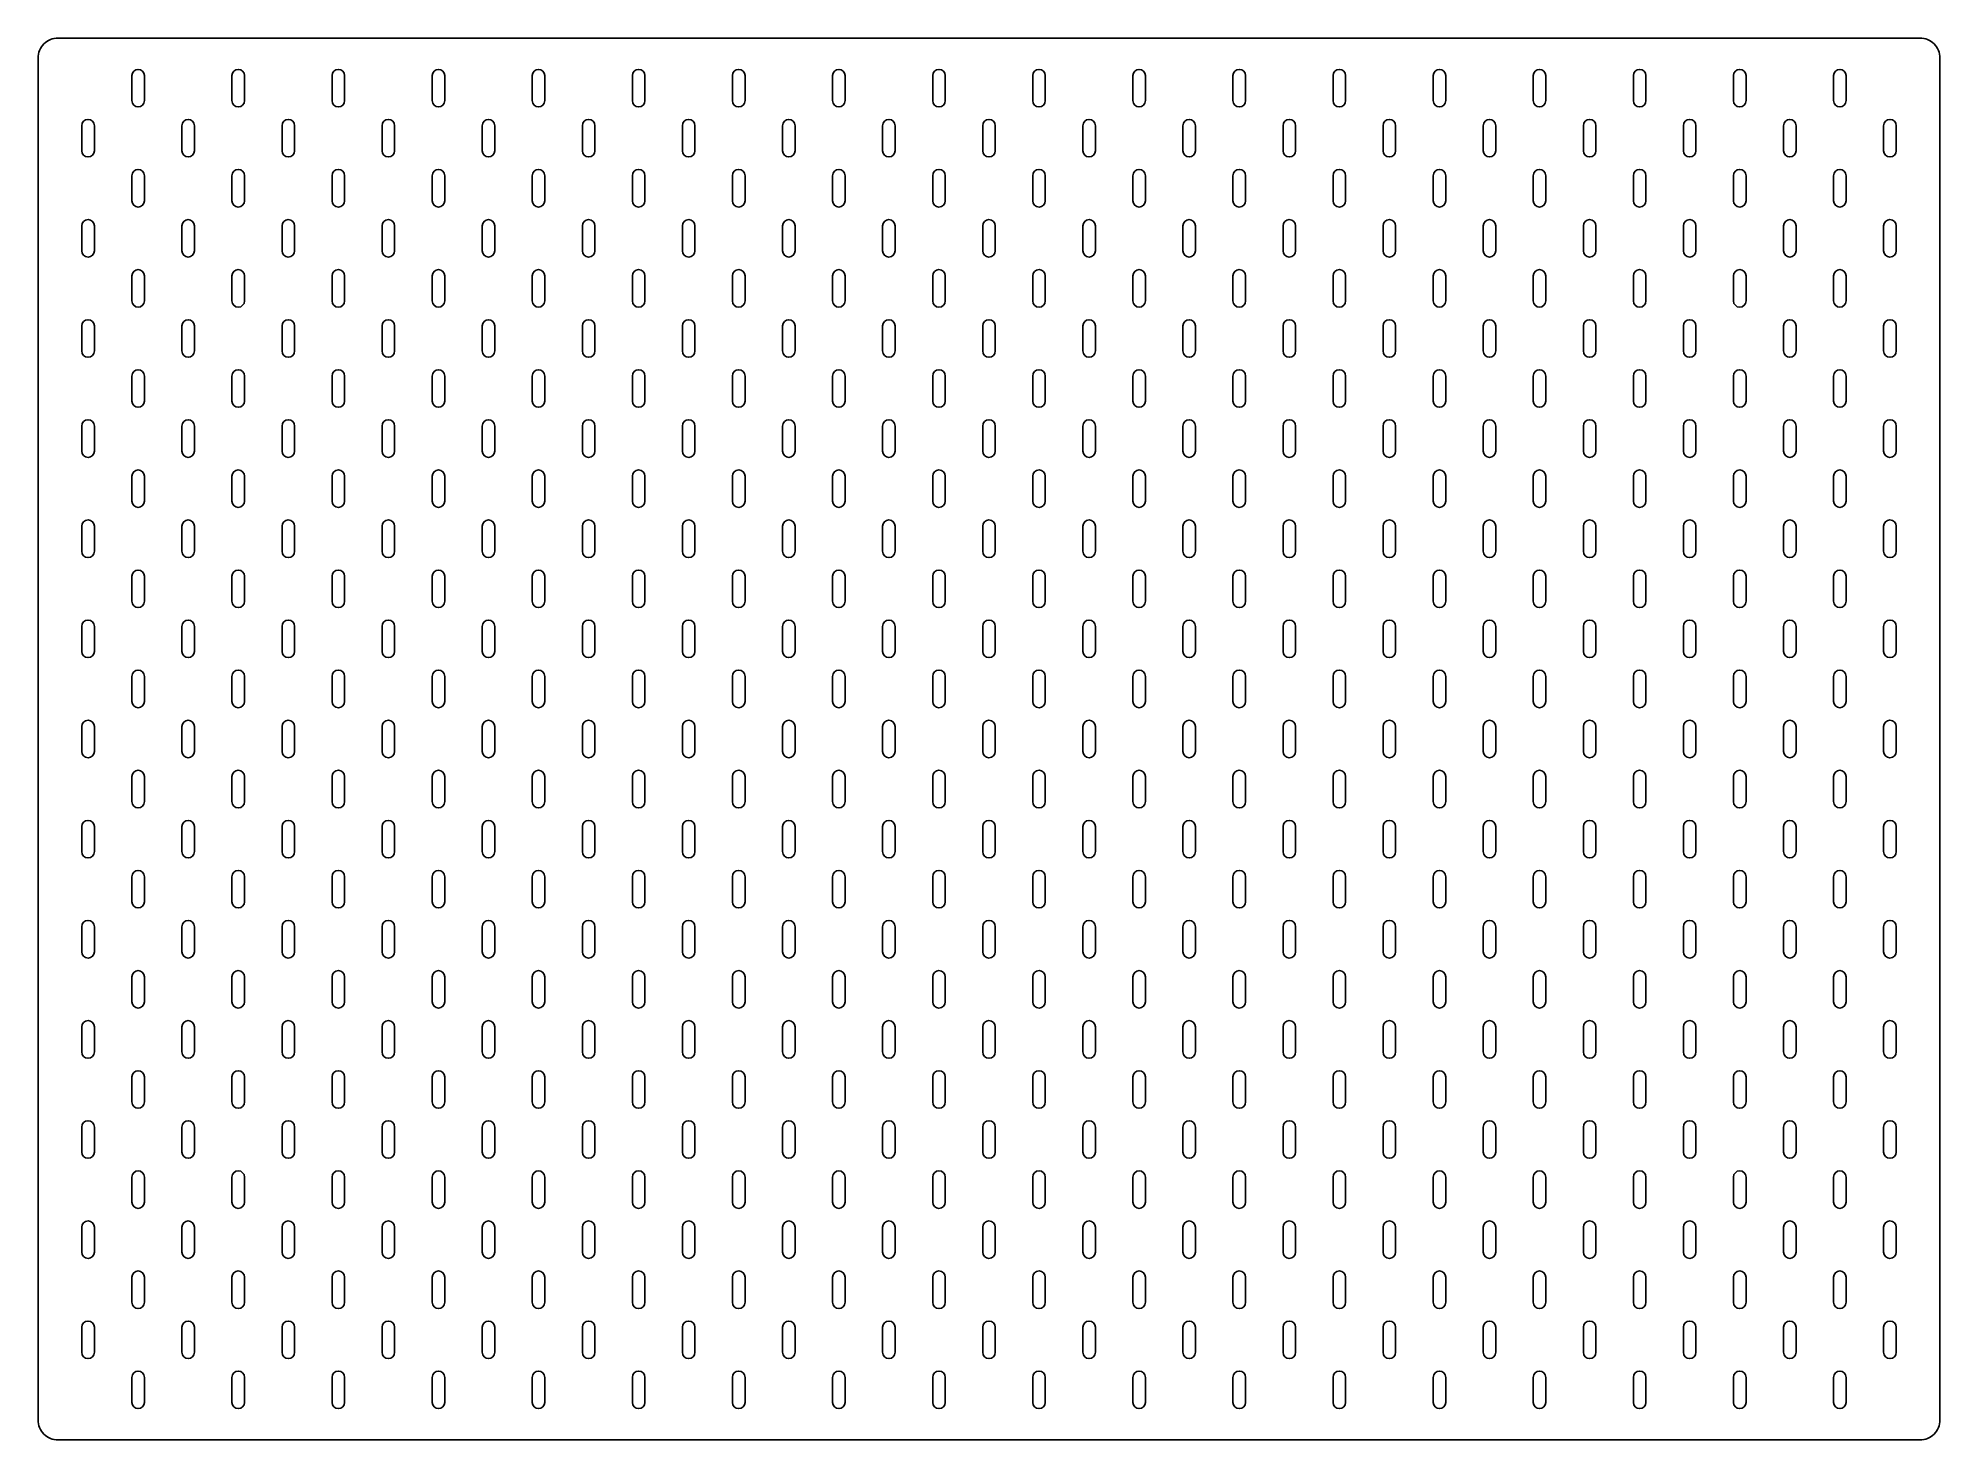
# Model space of a CAD drawing. Header units: millimetres. Extents: x 0 to 760, y 1100 to 1660.
import ezdxf

# ---------------------------------------------------------------- set-up
doc = ezdxf.new("R2010")
doc.units = ezdxf.units.MM
doc.layers.get('0').update_dxf_attribs({"linetype": 'CONTINUOUS'})

msp = doc.modelspace()

# ---------------------------------------------------------------- linework, layer by layer
for points in [[(760, 1652, 0.414214), (752, 1660), (8, 1660, 0.414214), (0, 1652), (0, 1108, 0.414214), (8, 1100), (752, 1100, 0.414214), (760, 1108)], [(42.5, 1645), (42.5, 1635, -1), (37.5, 1635), (37.5, 1645, -1)], [(82.5, 1645), (82.5, 1635, -1), (77.5, 1635), (77.5, 1645, -1)], [(122.5, 1645), (122.5, 1635, -1), (117.5, 1635), (117.5, 1645, -1)], [(162.5, 1645), (162.5, 1635, -1), (157.5, 1635), (157.5, 1645, -1)], [(202.5, 1645), (202.5, 1635, -1), (197.5, 1635), (197.5, 1645, -1)], [(242.5, 1645), (242.5, 1635, -1), (237.5, 1635), (237.5, 1645, -1)], [(282.5, 1645), (282.5, 1635, -1), (277.5, 1635), (277.5, 1645, -1)], [(322.5, 1645), (322.5, 1635, -1), (317.5, 1635), (317.5, 1645, -1)], [(362.5, 1645), (362.5, 1635, -1), (357.5, 1635), (357.5, 1645, -1)], [(402.5, 1645), (402.5, 1635, -1), (397.5, 1635), (397.5, 1645, -1)], [(442.5, 1645), (442.5, 1635, -1), (437.5, 1635), (437.5, 1645, -1)], [(482.5, 1645), (482.5, 1635, -1), (477.5, 1635), (477.5, 1645, -1)], [(522.5, 1645), (522.5, 1635, -1), (517.5, 1635), (517.5, 1645, -1)], [(562.5, 1645), (562.5, 1635, -1), (557.5, 1635), (557.5, 1645, -1)], [(602.5, 1645), (602.5, 1635, -1), (597.5, 1635), (597.5, 1645, -1)], [(642.5, 1645), (642.5, 1635, -1), (637.5, 1635), (637.5, 1645, -1)], [(682.5, 1645), (682.5, 1635, -1), (677.5, 1635), (677.5, 1645, -1)], [(722.5, 1645), (722.5, 1635, -1), (717.5, 1635), (717.5, 1645, -1)], [(22.5, 1625), (22.5, 1615, -1), (17.5, 1615), (17.5, 1625, -1)], [(62.5, 1625), (62.5, 1615, -1), (57.5, 1615), (57.5, 1625, -1)], [(102.5, 1625), (102.5, 1615, -1), (97.5, 1615), (97.5, 1625, -1)], [(142.5, 1625), (142.5, 1615, -1), (137.5, 1615), (137.5, 1625, -1)], [(182.5, 1625), (182.5, 1615, -1), (177.5, 1615), (177.5, 1625, -1)], [(222.5, 1625), (222.5, 1615, -1), (217.5, 1615), (217.5, 1625, -1)], [(262.5, 1625), (262.5, 1615, -1), (257.5, 1615), (257.5, 1625, -1)], [(302.5, 1625), (302.5, 1615, -1), (297.5, 1615), (297.5, 1625, -1)], [(342.5, 1625), (342.5, 1615, -1), (337.5, 1615), (337.5, 1625, -1)], [(382.5, 1625), (382.5, 1615, -1), (377.5, 1615), (377.5, 1625, -1)], [(422.5, 1625), (422.5, 1615, -1), (417.5, 1615), (417.5, 1625, -1)], [(462.5, 1625), (462.5, 1615, -1), (457.5, 1615), (457.5, 1625, -1)], [(502.5, 1625), (502.5, 1615, -1), (497.5, 1615), (497.5, 1625, -1)], [(542.5, 1625), (542.5, 1615, -1), (537.5, 1615), (537.5, 1625, -1)], [(582.5, 1625), (582.5, 1615, -1), (577.5, 1615), (577.5, 1625, -1)], [(622.5, 1625), (622.5, 1615, -1), (617.5, 1615), (617.5, 1625, -1)], [(662.5, 1625), (662.5, 1615, -1), (657.5, 1615), (657.5, 1625, -1)], [(702.5, 1625), (702.5, 1615, -1), (697.5, 1615), (697.5, 1625, -1)], [(742.5, 1625), (742.5, 1615, -1), (737.5, 1615), (737.5, 1625, -1)], [(42.5, 1605), (42.5, 1595, -1), (37.5, 1595), (37.5, 1605, -1)], [(82.5, 1605), (82.5, 1595, -1), (77.5, 1595), (77.5, 1605, -1)], [(122.5, 1605), (122.5, 1595, -1), (117.5, 1595), (117.5, 1605, -1)], [(162.5, 1605), (162.5, 1595, -1), (157.5, 1595), (157.5, 1605, -1)], [(202.5, 1605), (202.5, 1595, -1), (197.5, 1595), (197.5, 1605, -1)], [(242.5, 1605), (242.5, 1595, -1), (237.5, 1595), (237.5, 1605, -1)], [(282.5, 1605), (282.5, 1595, -1), (277.5, 1595), (277.5, 1605, -1)], [(322.5, 1605), (322.5, 1595, -1), (317.5, 1595), (317.5, 1605, -1)], [(362.5, 1605), (362.5, 1595, -1), (357.5, 1595), (357.5, 1605, -1)], [(402.5, 1605), (402.5, 1595, -1), (397.5, 1595), (397.5, 1605, -1)], [(442.5, 1605), (442.5, 1595, -1), (437.5, 1595), (437.5, 1605, -1)], [(482.5, 1605), (482.5, 1595, -1), (477.5, 1595), (477.5, 1605, -1)], [(522.5, 1605), (522.5, 1595, -1), (517.5, 1595), (517.5, 1605, -1)], [(562.5, 1605), (562.5, 1595, -1), (557.5, 1595), (557.5, 1605, -1)], [(602.5, 1605), (602.5, 1595, -1), (597.5, 1595), (597.5, 1605, -1)], [(642.5, 1605), (642.5, 1595, -1), (637.5, 1595), (637.5, 1605, -1)], [(682.5, 1605), (682.5, 1595, -1), (677.5, 1595), (677.5, 1605, -1)], [(722.5, 1605), (722.5, 1595, -1), (717.5, 1595), (717.5, 1605, -1)], [(22.5, 1585), (22.5, 1575, -1), (17.5, 1575), (17.5, 1585, -1)], [(62.5, 1585), (62.5, 1575, -1), (57.5, 1575), (57.5, 1585, -1)], [(102.5, 1585), (102.5, 1575, -1), (97.5, 1575), (97.5, 1585, -1)], [(142.5, 1585), (142.5, 1575, -1), (137.5, 1575), (137.5, 1585, -1)], [(182.5, 1585), (182.5, 1575, -1), (177.5, 1575), (177.5, 1585, -1)], [(222.5, 1585), (222.5, 1575, -1), (217.5, 1575), (217.5, 1585, -1)], [(262.5, 1585), (262.5, 1575, -1), (257.5, 1575), (257.5, 1585, -1)], [(302.5, 1585), (302.5, 1575, -1), (297.5, 1575), (297.5, 1585, -1)], [(342.5, 1585), (342.5, 1575, -1), (337.5, 1575), (337.5, 1585, -1)], [(382.5, 1585), (382.5, 1575, -1), (377.5, 1575), (377.5, 1585, -1)], [(422.5, 1585), (422.5, 1575, -1), (417.5, 1575), (417.5, 1585, -1)], [(462.5, 1585), (462.5, 1575, -1), (457.5, 1575), (457.5, 1585, -1)], [(502.5, 1585), (502.5, 1575, -1), (497.5, 1575), (497.5, 1585, -1)], [(542.5, 1585), (542.5, 1575, -1), (537.5, 1575), (537.5, 1585, -1)], [(582.5, 1585), (582.5, 1575, -1), (577.5, 1575), (577.5, 1585, -1)], [(622.5, 1585), (622.5, 1575, -1), (617.5, 1575), (617.5, 1585, -1)], [(662.5, 1585), (662.5, 1575, -1), (657.5, 1575), (657.5, 1585, -1)], [(702.5, 1585), (702.5, 1575, -1), (697.5, 1575), (697.5, 1585, -1)], [(742.5, 1585), (742.5, 1575, -1), (737.5, 1575), (737.5, 1585, -1)], [(42.5, 1565), (42.5, 1555, -1), (37.5, 1555), (37.5, 1565, -1)], [(82.5, 1565), (82.5, 1555, -1), (77.5, 1555), (77.5, 1565, -1)], [(122.5, 1565), (122.5, 1555, -1), (117.5, 1555), (117.5, 1565, -1)], [(162.5, 1565), (162.5, 1555, -1), (157.5, 1555), (157.5, 1565, -1)], [(202.5, 1565), (202.5, 1555, -1), (197.5, 1555), (197.5, 1565, -1)], [(242.5, 1565), (242.5, 1555, -1), (237.5, 1555), (237.5, 1565, -1)], [(282.5, 1565), (282.5, 1555, -1), (277.5, 1555), (277.5, 1565, -1)], [(322.5, 1565), (322.5, 1555, -1), (317.5, 1555), (317.5, 1565, -1)], [(362.5, 1565), (362.5, 1555, -1), (357.5, 1555), (357.5, 1565, -1)], [(402.5, 1565), (402.5, 1555, -1), (397.5, 1555), (397.5, 1565, -1)], [(442.5, 1565), (442.5, 1555, -1), (437.5, 1555), (437.5, 1565, -1)], [(482.5, 1565), (482.5, 1555, -1), (477.5, 1555), (477.5, 1565, -1)], [(522.5, 1565), (522.5, 1555, -1), (517.5, 1555), (517.5, 1565, -1)], [(562.5, 1565), (562.5, 1555, -1), (557.5, 1555), (557.5, 1565, -1)], [(602.5, 1565), (602.5, 1555, -1), (597.5, 1555), (597.5, 1565, -1)], [(642.5, 1565), (642.5, 1555, -1), (637.5, 1555), (637.5, 1565, -1)], [(682.5, 1565), (682.5, 1555, -1), (677.5, 1555), (677.5, 1565, -1)], [(722.5, 1565), (722.5, 1555, -1), (717.5, 1555), (717.5, 1565, -1)], [(22.5, 1545), (22.5, 1535, -1), (17.5, 1535), (17.5, 1545, -1)], [(62.5, 1545), (62.5, 1535, -1), (57.5, 1535), (57.5, 1545, -1)], [(102.5, 1545), (102.5, 1535, -1), (97.5, 1535), (97.5, 1545, -1)], [(142.5, 1545), (142.5, 1535, -1), (137.5, 1535), (137.5, 1545, -1)], [(182.5, 1545), (182.5, 1535, -1), (177.5, 1535), (177.5, 1545, -1)], [(222.5, 1545), (222.5, 1535, -1), (217.5, 1535), (217.5, 1545, -1)], [(262.5, 1545), (262.5, 1535, -1), (257.5, 1535), (257.5, 1545, -1)], [(302.5, 1545), (302.5, 1535, -1), (297.5, 1535), (297.5, 1545, -1)], [(342.5, 1545), (342.5, 1535, -1), (337.5, 1535), (337.5, 1545, -1)], [(382.5, 1545), (382.5, 1535, -1), (377.5, 1535), (377.5, 1545, -1)], [(422.5, 1545), (422.5, 1535, -1), (417.5, 1535), (417.5, 1545, -1)], [(462.5, 1545), (462.5, 1535, -1), (457.5, 1535), (457.5, 1545, -1)], [(502.5, 1545), (502.5, 1535, -1), (497.5, 1535), (497.5, 1545, -1)], [(542.5, 1545), (542.5, 1535, -1), (537.5, 1535), (537.5, 1545, -1)], [(582.5, 1545), (582.5, 1535, -1), (577.5, 1535), (577.5, 1545, -1)], [(622.5, 1545), (622.5, 1535, -1), (617.5, 1535), (617.5, 1545, -1)], [(662.5, 1545), (662.5, 1535, -1), (657.5, 1535), (657.5, 1545, -1)], [(702.5, 1545), (702.5, 1535, -1), (697.5, 1535), (697.5, 1545, -1)], [(742.5, 1545), (742.5, 1535, -1), (737.5, 1535), (737.5, 1545, -1)], [(42.5, 1525), (42.5, 1515, -1), (37.5, 1515), (37.5, 1525, -1)], [(82.5, 1525), (82.5, 1515, -1), (77.5, 1515), (77.5, 1525, -1)], [(122.5, 1525), (122.5, 1515, -1), (117.5, 1515), (117.5, 1525, -1)], [(162.5, 1525), (162.5, 1515, -1), (157.5, 1515), (157.5, 1525, -1)], [(202.5, 1525), (202.5, 1515, -1), (197.5, 1515), (197.5, 1525, -1)], [(242.5, 1525), (242.5, 1515, -1), (237.5, 1515), (237.5, 1525, -1)], [(282.5, 1525), (282.5, 1515, -1), (277.5, 1515), (277.5, 1525, -1)], [(322.5, 1525), (322.5, 1515, -1), (317.5, 1515), (317.5, 1525, -1)], [(362.5, 1525), (362.5, 1515, -1), (357.5, 1515), (357.5, 1525, -1)], [(402.5, 1525), (402.5, 1515, -1), (397.5, 1515), (397.5, 1525, -1)], [(442.5, 1525), (442.5, 1515, -1), (437.5, 1515), (437.5, 1525, -1)], [(482.5, 1525), (482.5, 1515, -1), (477.5, 1515), (477.5, 1525, -1)], [(522.5, 1525), (522.5, 1515, -1), (517.5, 1515), (517.5, 1525, -1)], [(562.5, 1525), (562.5, 1515, -1), (557.5, 1515), (557.5, 1525, -1)], [(602.5, 1525), (602.5, 1515, -1), (597.5, 1515), (597.5, 1525, -1)], [(642.5, 1525), (642.5, 1515, -1), (637.5, 1515), (637.5, 1525, -1)], [(682.5, 1525), (682.5, 1515, -1), (677.5, 1515), (677.5, 1525, -1)], [(722.5, 1525), (722.5, 1515, -1), (717.5, 1515), (717.5, 1525, -1)], [(22.5, 1505), (22.5, 1495, -1), (17.5, 1495), (17.5, 1505, -1)], [(62.5, 1505), (62.5, 1495, -1), (57.5, 1495), (57.5, 1505, -1)], [(102.5, 1505), (102.5, 1495, -1), (97.5, 1495), (97.5, 1505, -1)], [(142.5, 1505), (142.5, 1495, -1), (137.5, 1495), (137.5, 1505, -1)], [(182.5, 1505), (182.5, 1495, -1), (177.5, 1495), (177.5, 1505, -1)], [(222.5, 1505), (222.5, 1495, -1), (217.5, 1495), (217.5, 1505, -1)], [(262.5, 1505), (262.5, 1495, -1), (257.5, 1495), (257.5, 1505, -1)], [(302.5, 1505), (302.5, 1495, -1), (297.5, 1495), (297.5, 1505, -1)], [(342.5, 1505), (342.5, 1495, -1), (337.5, 1495), (337.5, 1505, -1)], [(382.5, 1505), (382.5, 1495, -1), (377.5, 1495), (377.5, 1505, -1)], [(422.5, 1505), (422.5, 1495, -1), (417.5, 1495), (417.5, 1505, -1)], [(462.5, 1505), (462.5, 1495, -1), (457.5, 1495), (457.5, 1505, -1)], [(502.5, 1505), (502.5, 1495, -1), (497.5, 1495), (497.5, 1505, -1)], [(542.5, 1505), (542.5, 1495, -1), (537.5, 1495), (537.5, 1505, -1)], [(582.5, 1505), (582.5, 1495, -1), (577.5, 1495), (577.5, 1505, -1)], [(622.5, 1505), (622.5, 1495, -1), (617.5, 1495), (617.5, 1505, -1)], [(662.5, 1505), (662.5, 1495, -1), (657.5, 1495), (657.5, 1505, -1)], [(702.5, 1505), (702.5, 1495, -1), (697.5, 1495), (697.5, 1505, -1)], [(742.5, 1505), (742.5, 1495, -1), (737.5, 1495), (737.5, 1505, -1)], [(42.5, 1485), (42.5, 1475, -1), (37.5, 1475), (37.5, 1485, -1)], [(82.5, 1485), (82.5, 1475, -1), (77.5, 1475), (77.5, 1485, -1)], [(122.5, 1485), (122.5, 1475, -1), (117.5, 1475), (117.5, 1485, -1)], [(162.5, 1485), (162.5, 1475, -1), (157.5, 1475), (157.5, 1485, -1)], [(202.5, 1485), (202.5, 1475, -1), (197.5, 1475), (197.5, 1485, -1)], [(242.5, 1485), (242.5, 1475, -1), (237.5, 1475), (237.5, 1485, -1)], [(282.5, 1485), (282.5, 1475, -1), (277.5, 1475), (277.5, 1485, -1)], [(322.5, 1485), (322.5, 1475, -1), (317.5, 1475), (317.5, 1485, -1)], [(362.5, 1485), (362.5, 1475, -1), (357.5, 1475), (357.5, 1485, -1)], [(402.5, 1485), (402.5, 1475, -1), (397.5, 1475), (397.5, 1485, -1)], [(442.5, 1485), (442.5, 1475, -1), (437.5, 1475), (437.5, 1485, -1)], [(482.5, 1485), (482.5, 1475, -1), (477.5, 1475), (477.5, 1485, -1)], [(522.5, 1485), (522.5, 1475, -1), (517.5, 1475), (517.5, 1485, -1)], [(562.5, 1485), (562.5, 1475, -1), (557.5, 1475), (557.5, 1485, -1)], [(602.5, 1485), (602.5, 1475, -1), (597.5, 1475), (597.5, 1485, -1)], [(642.5, 1485), (642.5, 1475, -1), (637.5, 1475), (637.5, 1485, -1)], [(682.5, 1485), (682.5, 1475, -1), (677.5, 1475), (677.5, 1485, -1)], [(722.5, 1485), (722.5, 1475, -1), (717.5, 1475), (717.5, 1485, -1)], [(22.5, 1465), (22.5, 1455, -1), (17.5, 1455), (17.5, 1465, -1)], [(62.5, 1465), (62.5, 1455, -1), (57.5, 1455), (57.5, 1465, -1)], [(102.5, 1465), (102.5, 1455, -1), (97.5, 1455), (97.5, 1465, -1)], [(142.5, 1465), (142.5, 1455, -1), (137.5, 1455), (137.5, 1465, -1)], [(182.5, 1465), (182.5, 1455, -1), (177.5, 1455), (177.5, 1465, -1)], [(222.5, 1465), (222.5, 1455, -1), (217.5, 1455), (217.5, 1465, -1)], [(262.5, 1465), (262.5, 1455, -1), (257.5, 1455), (257.5, 1465, -1)], [(302.5, 1465), (302.5, 1455, -1), (297.5, 1455), (297.5, 1465, -1)], [(342.5, 1465), (342.5, 1455, -1), (337.5, 1455), (337.5, 1465, -1)], [(382.5, 1465), (382.5, 1455, -1), (377.5, 1455), (377.5, 1465, -1)], [(422.5, 1465), (422.5, 1455, -1), (417.5, 1455), (417.5, 1465, -1)], [(462.5, 1465), (462.5, 1455, -1), (457.5, 1455), (457.5, 1465, -1)], [(502.5, 1465), (502.5, 1455, -1), (497.5, 1455), (497.5, 1465, -1)], [(542.5, 1465), (542.5, 1455, -1), (537.5, 1455), (537.5, 1465, -1)], [(582.5, 1465), (582.5, 1455, -1), (577.5, 1455), (577.5, 1465, -1)], [(622.5, 1465), (622.5, 1455, -1), (617.5, 1455), (617.5, 1465, -1)], [(662.5, 1465), (662.5, 1455, -1), (657.5, 1455), (657.5, 1465, -1)], [(702.5, 1465), (702.5, 1455, -1), (697.5, 1455), (697.5, 1465, -1)], [(742.5, 1465), (742.5, 1455, -1), (737.5, 1455), (737.5, 1465, -1)], [(42.5, 1445), (42.5, 1435, -1), (37.5, 1435), (37.5, 1445, -1)], [(82.5, 1445), (82.5, 1435, -1), (77.5, 1435), (77.5, 1445, -1)], [(122.5, 1445), (122.5, 1435, -1), (117.5, 1435), (117.5, 1445, -1)], [(162.5, 1445), (162.5, 1435, -1), (157.5, 1435), (157.5, 1445, -1)], [(202.5, 1445), (202.5, 1435, -1), (197.5, 1435), (197.5, 1445, -1)], [(242.5, 1445), (242.5, 1435, -1), (237.5, 1435), (237.5, 1445, -1)], [(282.5, 1445), (282.5, 1435, -1), (277.5, 1435), (277.5, 1445, -1)], [(322.5, 1445), (322.5, 1435, -1), (317.5, 1435), (317.5, 1445, -1)], [(362.5, 1445), (362.5, 1435, -1), (357.5, 1435), (357.5, 1445, -1)], [(402.5, 1445), (402.5, 1435, -1), (397.5, 1435), (397.5, 1445, -1)], [(442.5, 1445), (442.5, 1435, -1), (437.5, 1435), (437.5, 1445, -1)], [(482.5, 1445), (482.5, 1435, -1), (477.5, 1435), (477.5, 1445, -1)], [(522.5, 1445), (522.5, 1435, -1), (517.5, 1435), (517.5, 1445, -1)], [(562.5, 1445), (562.5, 1435, -1), (557.5, 1435), (557.5, 1445, -1)], [(602.5, 1445), (602.5, 1435, -1), (597.5, 1435), (597.5, 1445, -1)], [(642.5, 1445), (642.5, 1435, -1), (637.5, 1435), (637.5, 1445, -1)], [(682.5, 1445), (682.5, 1435, -1), (677.5, 1435), (677.5, 1445, -1)], [(722.5, 1445), (722.5, 1435, -1), (717.5, 1435), (717.5, 1445, -1)], [(22.5, 1425), (22.5, 1415, -1), (17.5, 1415), (17.5, 1425, -1)], [(62.5, 1425), (62.5, 1415, -1), (57.5, 1415), (57.5, 1425, -1)], [(102.5, 1425), (102.5, 1415, -1), (97.5, 1415), (97.5, 1425, -1)], [(142.5, 1425), (142.5, 1415, -1), (137.5, 1415), (137.5, 1425, -1)], [(182.5, 1425), (182.5, 1415, -1), (177.5, 1415), (177.5, 1425, -1)], [(222.5, 1425), (222.5, 1415, -1), (217.5, 1415), (217.5, 1425, -1)], [(262.5, 1425), (262.5, 1415, -1), (257.5, 1415), (257.5, 1425, -1)], [(302.5, 1425), (302.5, 1415, -1), (297.5, 1415), (297.5, 1425, -1)], [(342.5, 1425), (342.5, 1415, -1), (337.5, 1415), (337.5, 1425, -1)], [(382.5, 1425), (382.5, 1415, -1), (377.5, 1415), (377.5, 1425, -1)], [(422.5, 1425), (422.5, 1415, -1), (417.5, 1415), (417.5, 1425, -1)], [(462.5, 1425), (462.5, 1415, -1), (457.5, 1415), (457.5, 1425, -1)], [(502.5, 1425), (502.5, 1415, -1), (497.5, 1415), (497.5, 1425, -1)], [(542.5, 1425), (542.5, 1415, -1), (537.5, 1415), (537.5, 1425, -1)], [(582.5, 1425), (582.5, 1415, -1), (577.5, 1415), (577.5, 1425, -1)], [(622.5, 1425), (622.5, 1415, -1), (617.5, 1415), (617.5, 1425, -1)], [(662.5, 1425), (662.5, 1415, -1), (657.5, 1415), (657.5, 1425, -1)], [(702.5, 1425), (702.5, 1415, -1), (697.5, 1415), (697.5, 1425, -1)], [(742.5, 1425), (742.5, 1415, -1), (737.5, 1415), (737.5, 1425, -1)], [(42.5, 1405), (42.5, 1395, -1), (37.5, 1395), (37.5, 1405, -1)], [(82.5, 1405), (82.5, 1395, -1), (77.5, 1395), (77.5, 1405, -1)], [(122.5, 1405), (122.5, 1395, -1), (117.5, 1395), (117.5, 1405, -1)], [(162.5, 1405), (162.5, 1395, -1), (157.5, 1395), (157.5, 1405, -1)], [(202.5, 1405), (202.5, 1395, -1), (197.5, 1395), (197.5, 1405, -1)], [(242.5, 1405), (242.5, 1395, -1), (237.5, 1395), (237.5, 1405, -1)], [(282.5, 1405), (282.5, 1395, -1), (277.5, 1395), (277.5, 1405, -1)], [(322.5, 1405), (322.5, 1395, -1), (317.5, 1395), (317.5, 1405, -1)], [(362.5, 1405), (362.5, 1395, -1), (357.5, 1395), (357.5, 1405, -1)], [(402.5, 1405), (402.5, 1395, -1), (397.5, 1395), (397.5, 1405, -1)], [(442.5, 1405), (442.5, 1395, -1), (437.5, 1395), (437.5, 1405, -1)], [(482.5, 1405), (482.5, 1395, -1), (477.5, 1395), (477.5, 1405, -1)], [(522.5, 1405), (522.5, 1395, -1), (517.5, 1395), (517.5, 1405, -1)], [(562.5, 1405), (562.5, 1395, -1), (557.5, 1395), (557.5, 1405, -1)], [(602.5, 1405), (602.5, 1395, -1), (597.5, 1395), (597.5, 1405, -1)], [(642.5, 1405), (642.5, 1395, -1), (637.5, 1395), (637.5, 1405, -1)], [(682.5, 1405), (682.5, 1395, -1), (677.5, 1395), (677.5, 1405, -1)], [(722.5, 1405), (722.5, 1395, -1), (717.5, 1395), (717.5, 1405, -1)], [(22.5, 1385), (22.5, 1375, -1), (17.5, 1375), (17.5, 1385, -1)], [(62.5, 1385), (62.5, 1375, -1), (57.5, 1375), (57.5, 1385, -1)], [(102.5, 1385), (102.5, 1375, -1), (97.5, 1375), (97.5, 1385, -1)], [(142.5, 1385), (142.5, 1375, -1), (137.5, 1375), (137.5, 1385, -1)], [(182.5, 1385), (182.5, 1375, -1), (177.5, 1375), (177.5, 1385, -1)], [(222.5, 1385), (222.5, 1375, -1), (217.5, 1375), (217.5, 1385, -1)], [(262.5, 1385), (262.5, 1375, -1), (257.5, 1375), (257.5, 1385, -1)], [(302.5, 1385), (302.5, 1375, -1), (297.5, 1375), (297.5, 1385, -1)], [(342.5, 1385), (342.5, 1375, -1), (337.5, 1375), (337.5, 1385, -1)], [(382.5, 1385), (382.5, 1375, -1), (377.5, 1375), (377.5, 1385, -1)], [(422.5, 1385), (422.5, 1375, -1), (417.5, 1375), (417.5, 1385, -1)], [(462.5, 1385), (462.5, 1375, -1), (457.5, 1375), (457.5, 1385, -1)], [(502.5, 1385), (502.5, 1375, -1), (497.5, 1375), (497.5, 1385, -1)], [(542.5, 1385), (542.5, 1375, -1), (537.5, 1375), (537.5, 1385, -1)], [(582.5, 1385), (582.5, 1375, -1), (577.5, 1375), (577.5, 1385, -1)], [(622.5, 1385), (622.5, 1375, -1), (617.5, 1375), (617.5, 1385, -1)], [(662.5, 1385), (662.5, 1375, -1), (657.5, 1375), (657.5, 1385, -1)], [(702.5, 1385), (702.5, 1375, -1), (697.5, 1375), (697.5, 1385, -1)], [(742.5, 1385), (742.5, 1375, -1), (737.5, 1375), (737.5, 1385, -1)], [(42.5, 1365), (42.5, 1355, -1), (37.5, 1355), (37.5, 1365, -1)], [(82.5, 1365), (82.5, 1355, -1), (77.5, 1355), (77.5, 1365, -1)], [(122.5, 1365), (122.5, 1355, -1), (117.5, 1355), (117.5, 1365, -1)], [(162.5, 1365), (162.5, 1355, -1), (157.5, 1355), (157.5, 1365, -1)], [(202.5, 1365), (202.5, 1355, -1), (197.5, 1355), (197.5, 1365, -1)], [(242.5, 1365), (242.5, 1355, -1), (237.5, 1355), (237.5, 1365, -1)], [(282.5, 1365), (282.5, 1355, -1), (277.5, 1355), (277.5, 1365, -1)], [(322.5, 1365), (322.5, 1355, -1), (317.5, 1355), (317.5, 1365, -1)], [(362.5, 1365), (362.5, 1355, -1), (357.5, 1355), (357.5, 1365, -1)], [(402.5, 1365), (402.5, 1355, -1), (397.5, 1355), (397.5, 1365, -1)], [(442.5, 1365), (442.5, 1355, -1), (437.5, 1355), (437.5, 1365, -1)], [(482.5, 1365), (482.5, 1355, -1), (477.5, 1355), (477.5, 1365, -1)], [(522.5, 1365), (522.5, 1355, -1), (517.5, 1355), (517.5, 1365, -1)], [(562.5, 1365), (562.5, 1355, -1), (557.5, 1355), (557.5, 1365, -1)], [(602.5, 1365), (602.5, 1355, -1), (597.5, 1355), (597.5, 1365, -1)], [(642.5, 1365), (642.5, 1355, -1), (637.5, 1355), (637.5, 1365, -1)], [(682.5, 1365), (682.5, 1355, -1), (677.5, 1355), (677.5, 1365, -1)], [(722.5, 1365), (722.5, 1355, -1), (717.5, 1355), (717.5, 1365, -1)], [(22.5, 1345), (22.5, 1335, -1), (17.5, 1335), (17.5, 1345, -1)], [(62.5, 1345), (62.5, 1335, -1), (57.5, 1335), (57.5, 1345, -1)], [(102.5, 1345), (102.5, 1335, -1), (97.5, 1335), (97.5, 1345, -1)], [(142.5, 1345), (142.5, 1335, -1), (137.5, 1335), (137.5, 1345, -1)], [(182.5, 1345), (182.5, 1335, -1), (177.5, 1335), (177.5, 1345, -1)], [(222.5, 1345), (222.5, 1335, -1), (217.5, 1335), (217.5, 1345, -1)], [(262.5, 1345), (262.5, 1335, -1), (257.5, 1335), (257.5, 1345, -1)], [(302.5, 1345), (302.5, 1335, -1), (297.5, 1335), (297.5, 1345, -1)], [(342.5, 1345), (342.5, 1335, -1), (337.5, 1335), (337.5, 1345, -1)], [(382.5, 1345), (382.5, 1335, -1), (377.5, 1335), (377.5, 1345, -1)], [(422.5, 1345), (422.5, 1335, -1), (417.5, 1335), (417.5, 1345, -1)], [(462.5, 1345), (462.5, 1335, -1), (457.5, 1335), (457.5, 1345, -1)], [(502.5, 1345), (502.5, 1335, -1), (497.5, 1335), (497.5, 1345, -1)], [(542.5, 1345), (542.5, 1335, -1), (537.5, 1335), (537.5, 1345, -1)], [(582.5, 1345), (582.5, 1335, -1), (577.5, 1335), (577.5, 1345, -1)], [(622.5, 1345), (622.5, 1335, -1), (617.5, 1335), (617.5, 1345, -1)], [(662.5, 1345), (662.5, 1335, -1), (657.5, 1335), (657.5, 1345, -1)], [(702.5, 1345), (702.5, 1335, -1), (697.5, 1335), (697.5, 1345, -1)], [(742.5, 1345), (742.5, 1335, -1), (737.5, 1335), (737.5, 1345, -1)], [(42.5, 1325), (42.5, 1315, -1), (37.5, 1315), (37.5, 1325, -1)], [(82.5, 1325), (82.5, 1315, -1), (77.5, 1315), (77.5, 1325, -1)], [(122.5, 1325), (122.5, 1315, -1), (117.5, 1315), (117.5, 1325, -1)], [(162.5, 1325), (162.5, 1315, -1), (157.5, 1315), (157.5, 1325, -1)], [(202.5, 1325), (202.5, 1315, -1), (197.5, 1315), (197.5, 1325, -1)], [(242.5, 1325), (242.5, 1315, -1), (237.5, 1315), (237.5, 1325, -1)], [(282.5, 1325), (282.5, 1315, -1), (277.5, 1315), (277.5, 1325, -1)], [(322.5, 1325), (322.5, 1315, -1), (317.5, 1315), (317.5, 1325, -1)], [(362.5, 1325), (362.5, 1315, -1), (357.5, 1315), (357.5, 1325, -1)], [(402.5, 1325), (402.5, 1315, -1), (397.5, 1315), (397.5, 1325, -1)], [(442.5, 1325), (442.5, 1315, -1), (437.5, 1315), (437.5, 1325, -1)], [(482.5, 1325), (482.5, 1315, -1), (477.5, 1315), (477.5, 1325, -1)], [(522.5, 1325), (522.5, 1315, -1), (517.5, 1315), (517.5, 1325, -1)], [(562.5, 1325), (562.5, 1315, -1), (557.5, 1315), (557.5, 1325, -1)], [(602.5, 1325), (602.5, 1315, -1), (597.5, 1315), (597.5, 1325, -1)], [(642.5, 1325), (642.5, 1315, -1), (637.5, 1315), (637.5, 1325, -1)], [(682.5, 1325), (682.5, 1315, -1), (677.5, 1315), (677.5, 1325, -1)], [(722.5, 1325), (722.5, 1315, -1), (717.5, 1315), (717.5, 1325, -1)], [(22.5, 1305), (22.5, 1295, -1), (17.5, 1295), (17.5, 1305, -1)], [(62.5, 1305), (62.5, 1295, -1), (57.5, 1295), (57.5, 1305, -1)], [(102.5, 1305), (102.5, 1295, -1), (97.5, 1295), (97.5, 1305, -1)], [(142.5, 1305), (142.5, 1295, -1), (137.5, 1295), (137.5, 1305, -1)], [(182.5, 1305), (182.5, 1295, -1), (177.5, 1295), (177.5, 1305, -1)], [(222.5, 1305), (222.5, 1295, -1), (217.5, 1295), (217.5, 1305, -1)], [(262.5, 1305), (262.5, 1295, -1), (257.5, 1295), (257.5, 1305, -1)], [(302.5, 1305), (302.5, 1295, -1), (297.5, 1295), (297.5, 1305, -1)], [(342.5, 1305), (342.5, 1295, -1), (337.5, 1295), (337.5, 1305, -1)], [(382.5, 1305), (382.5, 1295, -1), (377.5, 1295), (377.5, 1305, -1)], [(422.5, 1305), (422.5, 1295, -1), (417.5, 1295), (417.5, 1305, -1)], [(462.5, 1305), (462.5, 1295, -1), (457.5, 1295), (457.5, 1305, -1)], [(502.5, 1305), (502.5, 1295, -1), (497.5, 1295), (497.5, 1305, -1)], [(542.5, 1305), (542.5, 1295, -1), (537.5, 1295), (537.5, 1305, -1)], [(582.5, 1305), (582.5, 1295, -1), (577.5, 1295), (577.5, 1305, -1)], [(622.5, 1305), (622.5, 1295, -1), (617.5, 1295), (617.5, 1305, -1)], [(662.5, 1305), (662.5, 1295, -1), (657.5, 1295), (657.5, 1305, -1)], [(702.5, 1305), (702.5, 1295, -1), (697.5, 1295), (697.5, 1305, -1)], [(742.5, 1305), (742.5, 1295, -1), (737.5, 1295), (737.5, 1305, -1)], [(42.5, 1285), (42.5, 1275, -1), (37.5, 1275), (37.5, 1285, -1)], [(82.5, 1285), (82.5, 1275, -1), (77.5, 1275), (77.5, 1285, -1)], [(122.5, 1285), (122.5, 1275, -1), (117.5, 1275), (117.5, 1285, -1)], [(162.5, 1285), (162.5, 1275, -1), (157.5, 1275), (157.5, 1285, -1)], [(202.5, 1285), (202.5, 1275, -1), (197.5, 1275), (197.5, 1285, -1)], [(242.5, 1285), (242.5, 1275, -1), (237.5, 1275), (237.5, 1285, -1)], [(282.5, 1285), (282.5, 1275, -1), (277.5, 1275), (277.5, 1285, -1)], [(322.5, 1285), (322.5, 1275, -1), (317.5, 1275), (317.5, 1285, -1)], [(362.5, 1285), (362.5, 1275, -1), (357.5, 1275), (357.5, 1285, -1)], [(402.5, 1285), (402.5, 1275, -1), (397.5, 1275), (397.5, 1285, -1)], [(442.5, 1285), (442.5, 1275, -1), (437.5, 1275), (437.5, 1285, -1)], [(482.5, 1285), (482.5, 1275, -1), (477.5, 1275), (477.5, 1285, -1)], [(522.5, 1285), (522.5, 1275, -1), (517.5, 1275), (517.5, 1285, -1)], [(562.5, 1285), (562.5, 1275, -1), (557.5, 1275), (557.5, 1285, -1)], [(602.5, 1285), (602.5, 1275, -1), (597.5, 1275), (597.5, 1285, -1)], [(642.5, 1285), (642.5, 1275, -1), (637.5, 1275), (637.5, 1285, -1)], [(682.5, 1285), (682.5, 1275, -1), (677.5, 1275), (677.5, 1285, -1)], [(722.5, 1285), (722.5, 1275, -1), (717.5, 1275), (717.5, 1285, -1)], [(22.5, 1265), (22.5, 1255, -1), (17.5, 1255), (17.5, 1265, -1)], [(62.5, 1265), (62.5, 1255, -1), (57.5, 1255), (57.5, 1265, -1)], [(102.5, 1265), (102.5, 1255, -1), (97.5, 1255), (97.5, 1265, -1)], [(142.5, 1265), (142.5, 1255, -1), (137.5, 1255), (137.5, 1265, -1)], [(182.5, 1265), (182.5, 1255, -1), (177.5, 1255), (177.5, 1265, -1)], [(222.5, 1265), (222.5, 1255, -1), (217.5, 1255), (217.5, 1265, -1)], [(262.5, 1265), (262.5, 1255, -1), (257.5, 1255), (257.5, 1265, -1)], [(302.5, 1265), (302.5, 1255, -1), (297.5, 1255), (297.5, 1265, -1)], [(342.5, 1265), (342.5, 1255, -1), (337.5, 1255), (337.5, 1265, -1)], [(382.5, 1265), (382.5, 1255, -1), (377.5, 1255), (377.5, 1265, -1)], [(422.5, 1265), (422.5, 1255, -1), (417.5, 1255), (417.5, 1265, -1)], [(462.5, 1265), (462.5, 1255, -1), (457.5, 1255), (457.5, 1265, -1)], [(502.5, 1265), (502.5, 1255, -1), (497.5, 1255), (497.5, 1265, -1)], [(542.5, 1265), (542.5, 1255, -1), (537.5, 1255), (537.5, 1265, -1)], [(582.5, 1265), (582.5, 1255, -1), (577.5, 1255), (577.5, 1265, -1)], [(622.5, 1265), (622.5, 1255, -1), (617.5, 1255), (617.5, 1265, -1)], [(662.5, 1265), (662.5, 1255, -1), (657.5, 1255), (657.5, 1265, -1)], [(702.5, 1265), (702.5, 1255, -1), (697.5, 1255), (697.5, 1265, -1)], [(742.5, 1265), (742.5, 1255, -1), (737.5, 1255), (737.5, 1265, -1)], [(42.5, 1245), (42.5, 1235, -1), (37.5, 1235), (37.5, 1245, -1)], [(82.5, 1245), (82.5, 1235, -1), (77.5, 1235), (77.5, 1245, -1)], [(122.5, 1245), (122.5, 1235, -1), (117.5, 1235), (117.5, 1245, -1)], [(162.5, 1245), (162.5, 1235, -1), (157.5, 1235), (157.5, 1245, -1)], [(202.5, 1245), (202.5, 1235, -1), (197.5, 1235), (197.5, 1245, -1)], [(242.5, 1245), (242.5, 1235, -1), (237.5, 1235), (237.5, 1245, -1)], [(282.5, 1245), (282.5, 1235, -1), (277.5, 1235), (277.5, 1245, -1)], [(322.5, 1245), (322.5, 1235, -1), (317.5, 1235), (317.5, 1245, -1)], [(362.5, 1245), (362.5, 1235, -1), (357.5, 1235), (357.5, 1245, -1)], [(402.5, 1245), (402.5, 1235, -1), (397.5, 1235), (397.5, 1245, -1)], [(442.5, 1245), (442.5, 1235, -1), (437.5, 1235), (437.5, 1245, -1)], [(482.5, 1245), (482.5, 1235, -1), (477.5, 1235), (477.5, 1245, -1)], [(522.5, 1245), (522.5, 1235, -1), (517.5, 1235), (517.5, 1245, -1)], [(562.5, 1245), (562.5, 1235, -1), (557.5, 1235), (557.5, 1245, -1)], [(602.5, 1245), (602.5, 1235, -1), (597.5, 1235), (597.5, 1245, -1)], [(642.5, 1245), (642.5, 1235, -1), (637.5, 1235), (637.5, 1245, -1)], [(682.5, 1245), (682.5, 1235, -1), (677.5, 1235), (677.5, 1245, -1)], [(722.5, 1245), (722.5, 1235, -1), (717.5, 1235), (717.5, 1245, -1)], [(22.5, 1225), (22.5, 1215, -1), (17.5, 1215), (17.5, 1225, -1)], [(62.5, 1225), (62.5, 1215, -1), (57.5, 1215), (57.5, 1225, -1)], [(102.5, 1225), (102.5, 1215, -1), (97.5, 1215), (97.5, 1225, -1)], [(142.5, 1225), (142.5, 1215, -1), (137.5, 1215), (137.5, 1225, -1)], [(182.5, 1225), (182.5, 1215, -1), (177.5, 1215), (177.5, 1225, -1)], [(222.5, 1225), (222.5, 1215, -1), (217.5, 1215), (217.5, 1225, -1)], [(262.5, 1225), (262.5, 1215, -1), (257.5, 1215), (257.5, 1225, -1)], [(302.5, 1225), (302.5, 1215, -1), (297.5, 1215), (297.5, 1225, -1)], [(342.5, 1225), (342.5, 1215, -1), (337.5, 1215), (337.5, 1225, -1)], [(382.5, 1225), (382.5, 1215, -1), (377.5, 1215), (377.5, 1225, -1)], [(422.5, 1225), (422.5, 1215, -1), (417.5, 1215), (417.5, 1225, -1)], [(462.5, 1225), (462.5, 1215, -1), (457.5, 1215), (457.5, 1225, -1)], [(502.5, 1225), (502.5, 1215, -1), (497.5, 1215), (497.5, 1225, -1)], [(542.5, 1225), (542.5, 1215, -1), (537.5, 1215), (537.5, 1225, -1)], [(582.5, 1225), (582.5, 1215, -1), (577.5, 1215), (577.5, 1225, -1)], [(622.5, 1225), (622.5, 1215, -1), (617.5, 1215), (617.5, 1225, -1)], [(662.5, 1225), (662.5, 1215, -1), (657.5, 1215), (657.5, 1225, -1)], [(702.5, 1225), (702.5, 1215, -1), (697.5, 1215), (697.5, 1225, -1)], [(742.5, 1225), (742.5, 1215, -1), (737.5, 1215), (737.5, 1225, -1)], [(42.5, 1205), (42.5, 1195, -1), (37.5, 1195), (37.5, 1205, -1)], [(82.5, 1205), (82.5, 1195, -1), (77.5, 1195), (77.5, 1205, -1)], [(122.5, 1205), (122.5, 1195, -1), (117.5, 1195), (117.5, 1205, -1)], [(162.5, 1205), (162.5, 1195, -1), (157.5, 1195), (157.5, 1205, -1)], [(202.5, 1205), (202.5, 1195, -1), (197.5, 1195), (197.5, 1205, -1)], [(242.5, 1205), (242.5, 1195, -1), (237.5, 1195), (237.5, 1205, -1)], [(282.5, 1205), (282.5, 1195, -1), (277.5, 1195), (277.5, 1205, -1)], [(322.5, 1205), (322.5, 1195, -1), (317.5, 1195), (317.5, 1205, -1)], [(362.5, 1205), (362.5, 1195, -1), (357.5, 1195), (357.5, 1205, -1)], [(402.5, 1205), (402.5, 1195, -1), (397.5, 1195), (397.5, 1205, -1)], [(442.5, 1205), (442.5, 1195, -1), (437.5, 1195), (437.5, 1205, -1)], [(482.5, 1205), (482.5, 1195, -1), (477.5, 1195), (477.5, 1205, -1)], [(522.5, 1205), (522.5, 1195, -1), (517.5, 1195), (517.5, 1205, -1)], [(562.5, 1205), (562.5, 1195, -1), (557.5, 1195), (557.5, 1205, -1)], [(602.5, 1205), (602.5, 1195, -1), (597.5, 1195), (597.5, 1205, -1)], [(642.5, 1205), (642.5, 1195, -1), (637.5, 1195), (637.5, 1205, -1)], [(682.5, 1205), (682.5, 1195, -1), (677.5, 1195), (677.5, 1205, -1)], [(722.5, 1205), (722.5, 1195, -1), (717.5, 1195), (717.5, 1205, -1)], [(22.5, 1185), (22.5, 1175, -1), (17.5, 1175), (17.5, 1185, -1)], [(62.5, 1185), (62.5, 1175, -1), (57.5, 1175), (57.5, 1185, -1)], [(102.5, 1185), (102.5, 1175, -1), (97.5, 1175), (97.5, 1185, -1)], [(142.5, 1185), (142.5, 1175, -1), (137.5, 1175), (137.5, 1185, -1)], [(182.5, 1185), (182.5, 1175, -1), (177.5, 1175), (177.5, 1185, -1)], [(222.5, 1185), (222.5, 1175, -1), (217.5, 1175), (217.5, 1185, -1)], [(262.5, 1185), (262.5, 1175, -1), (257.5, 1175), (257.5, 1185, -1)], [(302.5, 1185), (302.5, 1175, -1), (297.5, 1175), (297.5, 1185, -1)], [(342.5, 1185), (342.5, 1175, -1), (337.5, 1175), (337.5, 1185, -1)], [(382.5, 1185), (382.5, 1175, -1), (377.5, 1175), (377.5, 1185, -1)], [(422.5, 1185), (422.5, 1175, -1), (417.5, 1175), (417.5, 1185, -1)], [(462.5, 1185), (462.5, 1175, -1), (457.5, 1175), (457.5, 1185, -1)], [(502.5, 1185), (502.5, 1175, -1), (497.5, 1175), (497.5, 1185, -1)], [(542.5, 1185), (542.5, 1175, -1), (537.5, 1175), (537.5, 1185, -1)], [(582.5, 1185), (582.5, 1175, -1), (577.5, 1175), (577.5, 1185, -1)], [(622.5, 1185), (622.5, 1175, -1), (617.5, 1175), (617.5, 1185, -1)], [(662.5, 1185), (662.5, 1175, -1), (657.5, 1175), (657.5, 1185, -1)], [(702.5, 1185), (702.5, 1175, -1), (697.5, 1175), (697.5, 1185, -1)], [(742.5, 1185), (742.5, 1175, -1), (737.5, 1175), (737.5, 1185, -1)], [(42.5, 1165), (42.5, 1155, -1), (37.5, 1155), (37.5, 1165, -1)], [(82.5, 1165), (82.5, 1155, -1), (77.5, 1155), (77.5, 1165, -1)], [(122.5, 1165), (122.5, 1155, -1), (117.5, 1155), (117.5, 1165, -1)], [(162.5, 1165), (162.5, 1155, -1), (157.5, 1155), (157.5, 1165, -1)], [(202.5, 1165), (202.5, 1155, -1), (197.5, 1155), (197.5, 1165, -1)], [(242.5, 1165), (242.5, 1155, -1), (237.5, 1155), (237.5, 1165, -1)], [(282.5, 1165), (282.5, 1155, -1), (277.5, 1155), (277.5, 1165, -1)], [(322.5, 1165), (322.5, 1155, -1), (317.5, 1155), (317.5, 1165, -1)], [(362.5, 1165), (362.5, 1155, -1), (357.5, 1155), (357.5, 1165, -1)], [(402.5, 1165), (402.5, 1155, -1), (397.5, 1155), (397.5, 1165, -1)], [(442.5, 1165), (442.5, 1155, -1), (437.5, 1155), (437.5, 1165, -1)], [(482.5, 1165), (482.5, 1155, -1), (477.5, 1155), (477.5, 1165, -1)], [(522.5, 1165), (522.5, 1155, -1), (517.5, 1155), (517.5, 1165, -1)], [(562.5, 1165), (562.5, 1155, -1), (557.5, 1155), (557.5, 1165, -1)], [(602.5, 1165), (602.5, 1155, -1), (597.5, 1155), (597.5, 1165, -1)], [(642.5, 1165), (642.5, 1155, -1), (637.5, 1155), (637.5, 1165, -1)], [(682.5, 1165), (682.5, 1155, -1), (677.5, 1155), (677.5, 1165, -1)], [(722.5, 1165), (722.5, 1155, -1), (717.5, 1155), (717.5, 1165, -1)], [(22.5, 1145), (22.5, 1135, -1), (17.5, 1135), (17.5, 1145, -1)], [(62.5, 1145), (62.5, 1135, -1), (57.5, 1135), (57.5, 1145, -1)], [(102.5, 1145), (102.5, 1135, -1), (97.5, 1135), (97.5, 1145, -1)], [(142.5, 1145), (142.5, 1135, -1), (137.5, 1135), (137.5, 1145, -1)], [(182.5, 1145), (182.5, 1135, -1), (177.5, 1135), (177.5, 1145, -1)], [(222.5, 1145), (222.5, 1135, -1), (217.5, 1135), (217.5, 1145, -1)], [(262.5, 1145), (262.5, 1135, -1), (257.5, 1135), (257.5, 1145, -1)], [(302.5, 1145), (302.5, 1135, -1), (297.5, 1135), (297.5, 1145, -1)], [(342.5, 1145), (342.5, 1135, -1), (337.5, 1135), (337.5, 1145, -1)], [(382.5, 1145), (382.5, 1135, -1), (377.5, 1135), (377.5, 1145, -1)], [(422.5, 1145), (422.5, 1135, -1), (417.5, 1135), (417.5, 1145, -1)], [(462.5, 1145), (462.5, 1135, -1), (457.5, 1135), (457.5, 1145, -1)], [(502.5, 1145), (502.5, 1135, -1), (497.5, 1135), (497.5, 1145, -1)], [(542.5, 1145), (542.5, 1135, -1), (537.5, 1135), (537.5, 1145, -1)], [(582.5, 1145), (582.5, 1135, -1), (577.5, 1135), (577.5, 1145, -1)], [(622.5, 1145), (622.5, 1135, -1), (617.5, 1135), (617.5, 1145, -1)], [(662.5, 1145), (662.5, 1135, -1), (657.5, 1135), (657.5, 1145, -1)], [(702.5, 1145), (702.5, 1135, -1), (697.5, 1135), (697.5, 1145, -1)], [(742.5, 1145), (742.5, 1135, -1), (737.5, 1135), (737.5, 1145, -1)], [(42.5, 1125), (42.5, 1115, -1), (37.5, 1115), (37.5, 1125, -1)], [(82.5, 1125), (82.5, 1115, -1), (77.5, 1115), (77.5, 1125, -1)], [(122.5, 1125), (122.5, 1115, -1), (117.5, 1115), (117.5, 1125, -1)], [(162.5, 1125), (162.5, 1115, -1), (157.5, 1115), (157.5, 1125, -1)], [(202.5, 1125), (202.5, 1115, -1), (197.5, 1115), (197.5, 1125, -1)], [(242.5, 1125), (242.5, 1115, -1), (237.5, 1115), (237.5, 1125, -1)], [(282.5, 1125), (282.5, 1115, -1), (277.5, 1115), (277.5, 1125, -1)], [(322.5, 1125), (322.5, 1115, -1), (317.5, 1115), (317.5, 1125, -1)], [(362.5, 1125), (362.5, 1115, -1), (357.5, 1115), (357.5, 1125, -1)], [(402.5, 1125), (402.5, 1115, -1), (397.5, 1115), (397.5, 1125, -1)], [(442.5, 1125), (442.5, 1115, -1), (437.5, 1115), (437.5, 1125, -1)], [(482.5, 1125), (482.5, 1115, -1), (477.5, 1115), (477.5, 1125, -1)], [(522.5, 1125), (522.5, 1115, -1), (517.5, 1115), (517.5, 1125, -1)], [(562.5, 1125), (562.5, 1115, -1), (557.5, 1115), (557.5, 1125, -1)], [(602.5, 1125), (602.5, 1115, -1), (597.5, 1115), (597.5, 1125, -1)], [(642.5, 1125), (642.5, 1115, -1), (637.5, 1115), (637.5, 1125, -1)], [(682.5, 1125), (682.5, 1115, -1), (677.5, 1115), (677.5, 1125, -1)], [(722.5, 1125), (722.5, 1115, -1), (717.5, 1115), (717.5, 1125, -1)]]:
    msp.add_lwpolyline(points, format="xyb", close=True)

doc.saveas('drawing.dxf')
